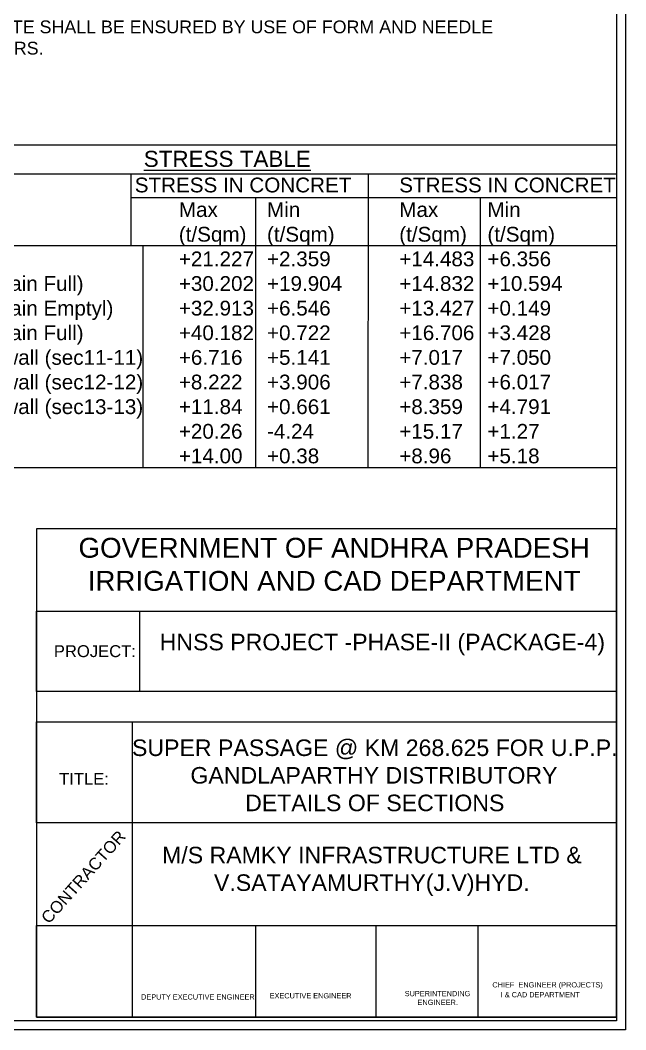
# Model space of a CAD drawing. Header units: millimetres. Extents: x 5124 to 6568637, y 2311 to 91879094.
# Drawn here: x 3568376 to 3578150, y 45932531 to 45948813 of the extents above; entities that cross this region are included whole.
import ezdxf

# ---------------------------------------------------------------- set-up
doc = ezdxf.new("R2010")
doc.units = ezdxf.units.MM
doc.header["$MEASUREMENT"] = 0
for name, color, linetype in [('DIMENSION', 7, 'Continuous'), ('DRAWING', 7, 'Continuous'), ('TEXT', 7, 'Continuous')]:
    doc.layers.add(name, color=color, linetype=linetype)
doc.styles.get("Standard").update_dxf_attribs({"font": 'arial.ttf', "height": 150})

msp = doc.modelspace()

# ---------------------------------------------------------------- linework, layer by layer
at = {"layer": 'DIMENSION'}
for points in [[(3536785.4, 45961460.9), (3578142.4, 45961460.9), (3578142.4, 45932530.8), (3536785.4, 45932530.8)], [(3536928.3, 45961317.9), (3577999.4, 45961317.9), (3577999.4, 45932673.8), (3536928.3, 45932673.8)]]:
    msp.add_lwpolyline(points, close=True, dxfattribs=at)
at = {"layer": 'TEXT'}
for points in [[(3563512.1, 45946804.3), (3577999.4, 45946804.3), (3577999.4, 45941595.4), (3563512.1, 45941595.4)], [(3563512.1, 45946804.3), (3577999.4, 45946804.3), (3577999.4, 45945174.4), (3563512.1, 45945174.4)], [(3577999.4, 45940609), (3568640, 45940609), (3568640, 45932737), (3577999.4, 45932737)], [(3568640, 45939282.9), (3577999.4, 45939282.9), (3577999.4, 45937985.2), (3568640, 45937985.2)], [(3568640, 45937499.1), (3577999.4, 45937499.1), (3577999.4, 45935871.4), (3568640, 45935871.4)], [(3568640, 45934214.1), (3577999.4, 45934214.1), (3577999.4, 45932737), (3568640, 45932737)]]:
    msp.add_lwpolyline(points, close=True, dxfattribs=at)
for points in [[(3563512.1, 45946335.2), (3577999.4, 45946335.2)], [(3570161.1, 45946335.2), (3570161.1, 45945174.4)], [(3573990, 45946335.2), (3573986.3, 45941595.4)], [(3570161.1, 45945951.5), (3577999.4, 45945951.5)], [(3572170.9, 45945951.5), (3572170.9, 45941595.4)], [(3575798.2, 45945951.5), (3575798.2, 45941595.4)], [(3570355.7, 45945174.4), (3570355.7, 45941595.4)], [(3570302, 45939282.9), (3570302, 45937985.2)], [(3570183, 45937499.1), (3570183, 45932737)], [(3572172.1, 45934214.1), (3572172.1, 45932737)], [(3574114, 45934214.1), (3574114, 45932737)], [(3575762.7, 45934214.1), (3575762.7, 45932737)]]:
    msp.add_lwpolyline(points, dxfattribs=at)

# ---------------------------------------------------------------- texts
at = {"layer": 'DRAWING', "attachment_point": 1}
for s, insert, char_height, width in [("{\\H1.3398x;\\LNOTES:  }\\P\\P1.ALL DIMENSIONS ARE IN MILLIMETRES AND LEVELS ARE IN METRES.UNLESS OTHERWISE \\P2. DO NOT SCALE THE DRAWING.ONLY FIG DIMENSION SHALL BE CONSIDERED \\P3.ALL THE WORK MAN SHIP OF CONCRETE SHALL CONFORM OT IS:456-2000\\P4.THE QUALITY AND GRADING OF AGGREGATE SHALL CONFORM TO IS:383\\P5. U/S AND D/S FLOOR PROVIDED FOR D THE END OF U/S AND D/S' RETURN WALL 6.WEEP HOLES OF SIZE 1QOMM DIA1ITH RE ARE TO BE PROVIDED AT 1500MMPC AND WINGS ABOVE MFL/FSL.\\P7. WEIGHT OF STONE USED FOR BED PITCHING AND REVETMENT NOT  BE LESS THAN 40KG. \\P8.STRATA MET WITH AT FOUNDATION LEVEL DURING EXECUTION IS DIFFRENT FROM WHAT IS CONSIDER OF TAKING THE DESIGN AND IS NOT CAPABLE OF TAKING THE DESIGNED STRESS (SHOWN IN THE STRESS TABLE) UNDER SATUATED CONDATIONS, THE FIELDS OFFICERS INCHARGE OF EXECUTION SHALL REPORT THE ACTUAL STRATA ENCOUNTERED TO AGENCY FOR REVIEW AND REDESING IF NECESSRY. \\P9.THE ABUTMENT AND RETURN / WING WALLS ARE DESIGNED FOR EARTH PREASSURES COMPUTED BY T.V.A PROCEDURE TAKING WEIGHT OF CONCRETE AS 2400 kg/cu.m BACK FILLING OF THESE WALLS SHALL BE DONE SIMULTANEOUSLY WITH THE RISING OF STRUCTURE WITH SELECTED SOILS OF VALUE NOT LESS THAN 28 F AND PERMEABILITY 'K' NOT MORE THAN 3MT YEAR.\\P10.THE CANAL LINING BOTH FOR BED AND SIDES SHALL BE 10MM THICK IN CC M10 GRADE USING 20MM MSA WELL GRADED AND THIS LINNING SHALL BE EXTENDED ATLEAST FOR 10 METERS ON EITHER SIDE OF STRUCTURE.\\P11.NECESSARY TRAINING OF THE STREAM COURSE MAY BE DONE ON U/S OF STRUCTURE AS PER SITE CONDATIONS.\\P12.PROPER APPROACHES SHALL BE PROVIDIED TO THE SLRB ON IP & FOOT BRIDGE ON BOTH SIDES OF THE STRUCTURE AS PER SITE CONDATIONS.\\\\\\P13.FOR BENDING SCHEDULE SHALL BE PREPARED AND VERIFIED BEFORE EXECUTION OF WORK.\\P14.CONCRETE SHALL BE PREPARED IN THE MACHANICAL MIXERS OF CAPACITY NOT LESS THAN 200 LITRES PROPER COMPACTION OF CONCRETE SHALL BE ENSURED BY USE OF FORM AND NEEDLE VIDRATORS.", (3566995.7, 45961278.7), 205.8504, 10622.65), ('\\pi5943.8;{\\H1.4574x;      \\LSTRESS TABLE\\P\\pi0;\\H0.91933x;\\lSl^IDESCRIPTION^I^I^I^I^ISTRESS IN CONCRET^I^ISTRESS IN CONCRET\\PNo.^I^I^I^I^I^I^I^I^I^IMax^I^IMin^I^I^IMax^I^IMin\\P^I^I^I^I^I^I^I^I^I^I(t/Sqm)^I(t/Sqm)^I^I(t/Sqm)^I(t/Sqm)\\P1.^IAbutment of Trough^I^I^I^I^I+21.227^I+2.359^I^I+14.483^I+6.356\\P2.^IPier (canal empty and Drain Full)^I^I^I+30.202^I+19.904^I^I+14.832^I+10.594\\P3.^IPier (canal empty and Drain Emptyl)^I^I+32.913^I+6.546^I^I+13.427^I+0.149\\P4.^IPier (canal empty and Drain Full)^I^I^I+40.182^I+0.722^I^I+16.706^I+3.428\\P5.^IU/S & D/S wapred wing wall (sec11-11)^I+6.716^I+5.141^I^I+7.017^I+7.050\\P6.^IU/S & D/S wapred wing wall (sec12-12)^I+8.222^I+3.906^I^I+7.838^I+6.017\\P7.^IU/S & D/S wapred wing wall (sec13-13)^I+11.84^I+0.661^I^I+8.359^I+4.791\\P8.^IAbutment (SLRB)^I^I^I^I^I^I+20.26^I-4.24^I^I+15.17^I+1.27\\P9.^IAbutment (Foot Bridge).^I^I^I^I^I+14.00^I+0.38^I^I+8.96^I+5.18}', (3563822.4, 45946706.8), 177.852, 15168.331)]:
    msp.add_mtext(s, dxfattribs=dict(at, insert=insert, char_height=char_height, width=width))
at = {"layer": 'TEXT'}
msp.add_text('CONTRACTOR', height=191.73, rotation=48.32395, dxfattribs=at).set_placement((3568838.5, 45934227.1))
msp.add_text('I & CAD DEPARTMENT', height=84.716, dxfattribs=at).set_placement((3576131.1, 45933055.2))
at = {"layer": 'TEXT', "color": 7, "width": 9132.992, "attachment_point": 5}
for s, insert, char_height in [('GOVERNMENT OF ANDHRA PRADESH\\PIRRIGATION AND CAD DEPARTMENT', (3573442.5, 45940035.5), 320.245), ('HNSS PROJECT -PHASE-II (PACKAGE-4)', (3574220.7, 45938744.3), 266.871)]:
    msp.add_mtext(s, dxfattribs=dict(at, insert=insert, char_height=char_height))
at = {"layer": 'TEXT', "attachment_point": 1}
for s, insert, char_height, width in [('PROJECT:', (3568919.4, 45938733.4), 191.73, 1788.899), ('\\pi923.21;SUPER PASSAGE @ KM 268.625 FOR U.P.P. \\P\\pi1866.5;GANDLAPARTHY DISTRIBUTORY\\P\\pi2749.3;DETAILS OF SECTIONS', (3569257, 45937213.4), 266.871, 9634.817), ('TITLE:', (3569004.1, 45936674.4), 191.73, 1039.673), ('\\pi1448.8;M/S RAMKY INFRASTRUCTURE LTD &\\P\\pi2286.6;V.SATAYAMURTHY(J.V)HYD.', (3569217, 45935482.6), 266.871, 9634.817), ('CHIEF  ENGINEER (PROJECTS)', (3575996, 45933299), 84.716, 1908.494), ('\\pi223.16;SUPERINTENDING \\P\\pi430.44;ENGINEER.', (3574358, 45933157.6), 84.716, 1492.265), ('DEPUTY EXECUTIVE ENGINEER  ', (3570326.7, 45933103.5), 84.716, 2379.31), ('  EXECUTIVE ENGINEER  ', (3572335.8, 45933121.9), 84.716, 2379.31)]:
    msp.add_mtext(s, dxfattribs=dict(at, insert=insert, char_height=char_height, width=width))

doc.saveas('drawing.dxf')
